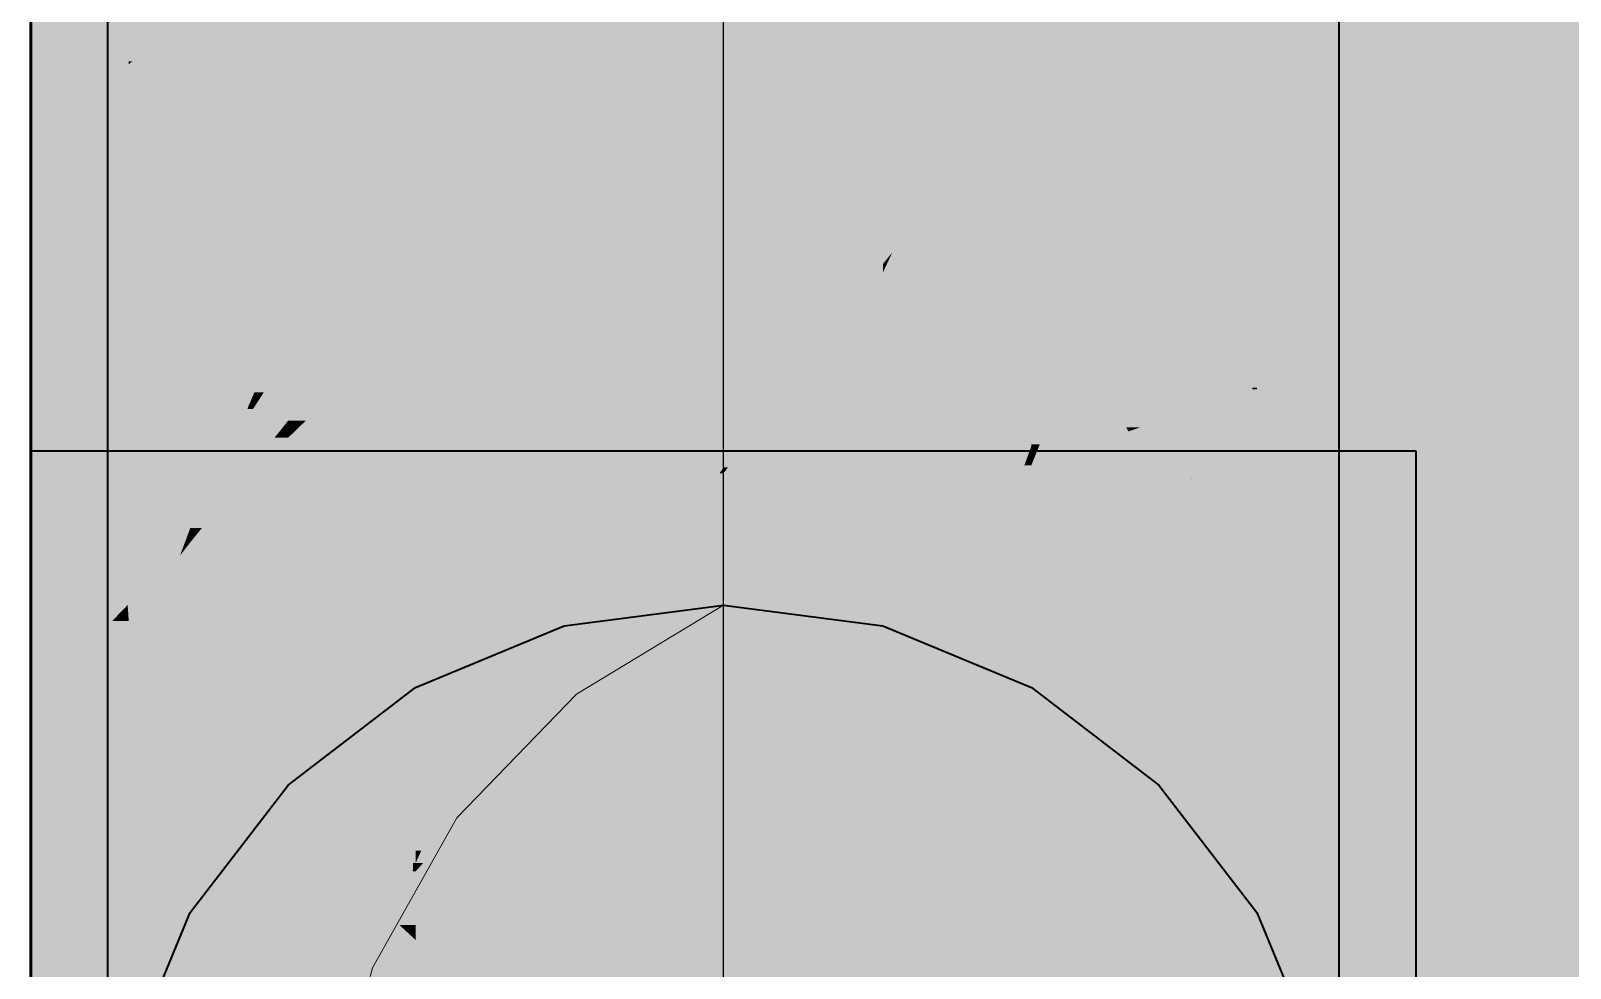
# Model space of a CAD drawing. Extents: x 0 to 756, y -25 to 420.
# Drawn here: x 333.833 to 335.833, y 227.293 to 228.512 of the extents above; entities that cross this region are included whole.
import ezdxf
from ezdxf.lldxf.tags import DXFTag

# ---------------------------------------------------------------- set-up
doc = ezdxf.new("R2010")
doc.units = 0
doc.linetypes.add('_Hiddenline_', pattern=[3, 2, -1])
doc.layers.get('0').update_dxf_attribs({"lineweight": 25})
for name, color, linetype, lineweight, true_color in [('L_Abluft', 2, 'Continuous', 35, 0xffff00), ('L_Abluft-Shading', 2, 'Continuous', 35, 0xffff00), ('L_Fortluft', 7, 'Continuous', 35, 0x993300), ('L_Fortluft-Shading', 7, 'Continuous', 35, 0x993300)]:
    doc.layers.add(name, color=color, linetype=linetype, lineweight=lineweight, true_color=true_color)
doc.layers.add('WAND_HOLZ_NICHT_TRAGEND', color=7, linetype='Continuous', lineweight=13)
tags = doc.linetypes.add('STRICHPUNKT2', pattern=[12.7, 6.35, -3.175, 0, -3.175]).pattern_tags.tags
tags[10:11] = [DXFTag(74, 4), DXFTag(75, 0), DXFTag(340, '0'), DXFTag(46, 0.0), DXFTag(50, 0.0), DXFTag(44, 0.0), DXFTag(45, 0.0)]
tags[8:9] = [DXFTag(74, 4), DXFTag(75, 0), DXFTag(340, '0'), DXFTag(46, 0.0), DXFTag(50, 0.0), DXFTag(44, 0.0), DXFTag(45, 0.0)]
tags[6:7] = [DXFTag(74, 4), DXFTag(75, 0), DXFTag(340, '0'), DXFTag(46, 0.0), DXFTag(50, 0.0), DXFTag(44, 0.0), DXFTag(45, 0.0)]
tags[4:5] = [DXFTag(74, 4), DXFTag(75, 0), DXFTag(340, '0'), DXFTag(46, 0.0), DXFTag(50, 0.0), DXFTag(44, 0.0), DXFTag(45, 0.0)]

# ---------------------------------------------------------------- blocks, each defined once
blk = doc.blocks.new('Shading-A0T78OOVOY', base_point=(335.6329, 227.965))
at = {"layer": 'L_Abluft-Shading', "color": 2, "true_color": 0xffff00}
for points in [[(333.8329, 223.3649), (335.6329, 223.3649), (333.8329, 227.965)], [(335.6329, 223.3649), (333.8329, 227.965), (335.6329, 227.965)]]:
    blk.add_solid(points, dxfattribs=at)
blk = doc.blocks.new('Shading-A0T78OOXOY', base_point=(333.9329, 227.0065))
at = {"layer": 'L_Fortluft-Shading', "color": 28, "true_color": 0x561c00}
for points in [[(333.9602, 228.4681), (333.9329, 228.4681), (333.9602, 228.5649)], [(333.9329, 228.4681), (333.9602, 228.5649), (333.9329, 228.5649)], [(335.5329, 228.1508), (335.5057, 228.1508), (335.5329, 228.5649)], [(335.5057, 228.1508), (335.5329, 228.5649), (335.5057, 228.5649)], [(333.9329, 228.4268), (333.9602, 228.4681), (333.9329, 228.4681)], [(333.9602, 228.4268), (333.9329, 228.4268), (333.9602, 228.4681)], [(333.9602, 228.1508), (333.9329, 228.1508), (333.9602, 228.4268)], [(333.9329, 228.1508), (333.9602, 228.4268), (333.9329, 228.4268)], [(333.9602, 228.0972), (333.9602, 228.1508), (333.9329, 228.1508)], [(335.5057, 228.0972), (335.5329, 228.1508), (335.5057, 228.1508)]]:
    blk.add_solid(points, dxfattribs=at)
at = {"layer": 'L_Fortluft-Shading', "color": 26, "true_color": 0x692300}
for points in [[(333.9653, 228.472), (333.9602, 228.472), (334.0241, 228.5649)], [(333.9602, 228.472), (334.0241, 228.5649), (333.9602, 228.5649)], [(335.4258, 228.0881), (335.5057, 228.5649), (335.4258, 228.5649)], [(335.5057, 228.0972), (335.4273, 228.0972), (335.5057, 228.5649)], [(334.0401, 228.4681), (333.9602, 228.4681), (334.0401, 228.5296)], [(333.9653, 228.472), (334.0401, 228.5296), (334.0017, 228.5296)], [(333.9602, 228.4681), (333.9653, 228.472), (333.9602, 228.472)], [(334.0401, 228.0972), (333.9602, 228.0972), (334.0401, 228.4681)], [(333.9602, 228.0972), (334.0401, 228.4681), (333.9602, 228.4681)], [(334.0401, 228.0473), (334.0401, 228.0972), (333.9602, 228.0972)], [(335.491, 228.0881), (335.4258, 228.0881), (335.5057, 228.0972)], [(335.4258, 228.0881), (335.5057, 228.0972), (335.4273, 228.0972)], [(335.4258, 228.0473), (335.491, 228.0881), (335.4258, 228.0881)]]:
    blk.add_solid(points, dxfattribs=at)
at = {"layer": 'L_Fortluft-Shading', "color": 26, "true_color": 0x7a2800}
for points in [[(334.1672, 228.1424), (334.1319, 228.1424), (334.1672, 228.5649)], [(335.2986, 228.3226), (335.4161, 228.5649), (335.2986, 228.5649)], [(335.3851, 228.3226), (335.2986, 228.3226), (335.4258, 228.5649)], [(335.2986, 228.3226), (335.4258, 228.5649), (335.4161, 228.5649)], [(335.4199, 228.0453), (335.3387, 228.0453), (335.4258, 228.5649)], [(335.4258, 228.0881), (335.4203, 228.0881), (335.4258, 228.5649)], [(334.124, 228.0473), (334.0401, 228.0473), (334.1643, 228.5296)], [(334.0401, 228.0473), (334.1643, 228.5296), (334.0401, 228.5296)], [(335.3338, 228.0163), (335.2986, 228.0163), (335.3851, 228.3226)], [(335.2986, 228.0163), (335.3851, 228.3226), (335.2986, 228.3226)], [(334.1235, 228.0414), (334.1672, 228.1424), (334.1319, 228.1424)], [(334.1672, 228.0903), (334.1447, 228.0903), (334.1672, 228.1424)], [(334.1672, 228.0198), (334.1217, 228.0198), (334.1672, 228.0903)], [(334.1357, 228.0414), (334.1235, 228.0414), (334.1672, 228.0903)], [(334.1235, 228.0414), (334.1672, 228.0903), (334.1447, 228.0903)], [(335.4199, 228.0453), (335.4258, 228.0881), (335.4203, 228.0881)], [(335.4258, 228.0473), (335.4201, 228.0473), (335.4258, 228.0881)], [(334.1235, 228.0414), (334.0576, 228.0414), (334.0401, 228.0473)], [(334.1235, 228.0414), (334.124, 228.0473), (334.0401, 228.0473)], [(334.1151, 228.022), (334.1235, 228.0414), (334.0576, 228.0414)], [(334.1219, 228.022), (334.1151, 228.022), (334.1235, 228.0414)], [(334.1217, 228.0198), (334.1357, 228.0414), (334.1235, 228.0414)], [(335.3338, 228.0163), (335.4199, 228.0453), (335.3387, 228.0453)], [(335.4199, 228.0453), (335.4258, 228.0473), (335.4201, 228.0473)], [(334.1217, 228.0198), (334.1219, 228.022), (334.1151, 228.022)], [(334.1672, 228.0044), (334.1672, 228.0198), (334.1217, 228.0198)], [(335.2986, 228.0044), (335.3338, 228.0163), (335.2986, 228.0163)]]:
    blk.add_solid(points, dxfattribs=at)
at = {"layer": 'L_Fortluft-Shading', "color": 26, "true_color": 0x882d00}
for points in [[(334.2202, 228.4274), (334.3329, 228.5649), (334.1672, 228.5649)], [(334.2651, 228.3108), (334.1672, 228.3108), (334.1672, 228.5649)], [(334.3329, 228.4274), (334.2202, 228.4274), (334.3329, 228.5649)], [(335.1329, 228.4493), (335.2317, 228.5649), (335.1329, 228.5649)], [(335.2769, 228.2737), (335.2223, 228.2737), (335.2986, 228.5649)], [(335.2986, 228.3226), (335.2806, 228.3226), (335.2986, 228.5649)], [(335.1329, 228.4493), (335.2673, 228.5431), (335.213, 228.5431)], [(335.2167, 228.4493), (335.1329, 228.4493), (335.2673, 228.5431)], [(335.2277, 228.2942), (335.1329, 228.2942), (335.2929, 228.5431)], [(335.1329, 228.2942), (335.2929, 228.5431), (335.2673, 228.5431)], [(335.1329, 228.2942), (335.2167, 228.4493), (335.1329, 228.4493)], [(334.2651, 228.3108), (334.3329, 228.4274), (334.2202, 228.4274)], [(334.3329, 228.3108), (334.2651, 228.3108), (334.3329, 228.4274)], [(335.2769, 228.2737), (335.2986, 228.3226), (335.2806, 228.3226)], [(335.2986, 228.2737), (335.2769, 228.2737), (335.2986, 228.3226)], [(334.1672, 228.1424), (334.2651, 228.3108), (334.1672, 228.3108)], [(334.2906, 228.2445), (334.2266, 228.2445), (334.2651, 228.3108)], [(334.2703, 228.2973), (334.3329, 228.3108), (334.2651, 228.3108)], [(334.3329, 228.2973), (334.2703, 228.2973), (334.3329, 228.3108)], [(334.2906, 228.2445), (334.3329, 228.2973), (334.2703, 228.2973)], [(334.3329, 228.2445), (334.2906, 228.2445), (334.3329, 228.2973)], [(335.1438, 227.9737), (335.1329, 227.9737), (335.1329, 228.2942)], [(335.1438, 227.9737), (335.2277, 228.2942), (335.1329, 228.2942)], [(335.1438, 227.9737), (335.2769, 228.2737), (335.2223, 228.2737)], [(335.2562, 227.996), (335.1537, 227.996), (335.2769, 228.2737)], [(335.2986, 228.0044), (335.2569, 228.0044), (335.2986, 228.2737)], [(335.2569, 228.0044), (335.2986, 228.2737), (335.2769, 228.2737)], [(334.2089, 228.1424), (334.1672, 228.1424), (334.2906, 228.2445)], [(334.1672, 228.1424), (334.2906, 228.2445), (334.2266, 228.2445)], [(334.3329, 228.1347), (334.2028, 228.1347), (334.2906, 228.2445)], [(334.3329, 228.1347), (334.3329, 228.2445), (334.2906, 228.2445)], [(334.1672, 228.0903), (334.2089, 228.1424), (334.1672, 228.1424)], [(334.1903, 228.0044), (334.1672, 228.0044), (334.3329, 228.1347)], [(334.2764, 228.0903), (334.1672, 228.0903), (334.3329, 228.1347)], [(334.1672, 228.0903), (334.3329, 228.1347), (334.2028, 228.1347)], [(334.3329, 228.0007), (334.1862, 228.0007), (334.3329, 228.1347)], [(334.1672, 228.0044), (334.2764, 228.0903), (334.1672, 228.0903)], [(334.1862, 228.0007), (334.1903, 228.0044), (334.1672, 228.0044)], [(334.3329, 227.9715), (334.3329, 228.0007), (334.1862, 228.0007)], [(335.2562, 227.996), (335.2986, 228.0044), (335.2569, 228.0044)], [(335.1438, 227.9737), (335.2562, 227.996), (335.1537, 227.996)], [(335.1329, 227.9715), (335.1438, 227.9737), (335.1329, 227.9737)], [(334.7329, 227.3649), (334.5259, 227.3649), (334.5259, 227.3786)], [(334.7329, 226.8872), (334.5259, 226.8872), (334.7329, 227.3649)], [(334.5259, 226.8872), (334.7329, 227.3649), (334.5259, 227.3649)], [(334.94, 227.3649), (334.7329, 227.3649), (334.94, 227.3786)], [(334.94, 226.8872), (334.7329, 226.8872), (334.94, 227.3649)], [(334.7329, 226.8872), (334.94, 227.3649), (334.7329, 227.3649)]]:
    blk.add_solid(points, dxfattribs=at)
at = {"layer": 'L_Fortluft-Shading', "color": 24, "true_color": 0x923000}
for points in [[(334.3329, 228.4274), (334.4361, 228.5649), (334.3329, 228.5649)], [(334.5259, 228.5006), (334.3879, 228.5006), (334.5259, 228.5649)], [(334.3879, 228.5006), (334.5259, 228.5649), (334.4361, 228.5649)], [(334.94, 228.4701), (335.0244, 228.5649), (334.94, 228.5649)], [(335.0817, 228.4701), (334.94, 228.4701), (335.1329, 228.5649)], [(334.94, 228.4701), (335.1329, 228.5649), (335.0244, 228.5649)], [(335.1329, 228.4493), (335.0704, 228.4493), (335.1329, 228.5649)], [(334.4564, 228.4274), (334.3329, 228.4274), (334.5259, 228.5006)], [(334.3329, 228.4274), (334.5259, 228.5006), (334.3879, 228.5006)], [(334.5259, 228.2995), (334.335, 228.2995), (334.5259, 228.5006)], [(334.94, 228.2081), (335.0817, 228.4701), (334.94, 228.4701)], [(334.94, 228.2081), (335.1329, 228.4493), (335.0704, 228.4493)], [(335.0654, 228.2234), (334.9522, 228.2234), (335.1329, 228.4493)], [(335.1329, 228.2942), (335.0866, 228.2942), (335.1329, 228.4493)], [(334.3329, 228.2973), (334.4564, 228.4274), (334.3329, 228.4274)], [(334.5233, 228.2973), (334.3329, 228.2973), (334.5259, 228.2995)], [(334.3329, 228.2973), (334.5259, 228.2995), (334.335, 228.2995)], [(334.5004, 228.1347), (334.3329, 228.1347), (334.5259, 228.2995)], [(334.3329, 228.1347), (334.5233, 228.2973), (334.3329, 228.2973)], [(334.5259, 228.0721), (334.4907, 228.0721), (334.5259, 228.2995)], [(334.9854, 227.9557), (335.1329, 228.2942), (335.0866, 228.2942)], [(335.1329, 227.9715), (334.9923, 227.9715), (335.1329, 228.2942)], [(334.9451, 228.2081), (334.94, 228.2081), (334.9522, 228.2234)], [(335.0575, 228.1971), (334.94, 228.1971), (335.0654, 228.2234)], [(334.94, 228.1971), (335.0654, 228.2234), (334.9522, 228.2234)], [(334.94, 228.1971), (334.9451, 228.2081), (334.94, 228.2081)], [(334.9854, 227.9557), (334.94, 227.9557), (334.94, 228.1971)], [(334.9854, 227.9557), (335.0575, 228.1971), (334.94, 228.1971)], [(334.4752, 227.9715), (334.3329, 227.9715), (334.5004, 228.1347)], [(334.3329, 227.9715), (334.5004, 228.1347), (334.3329, 228.1347)], [(334.4728, 227.9565), (334.5259, 228.0721), (334.4907, 228.0721)], [(334.5259, 227.9565), (334.4728, 227.9565), (334.5259, 228.0721)], [(334.4728, 227.9565), (334.4752, 227.9715), (334.3329, 227.9715)], [(334.9854, 227.9557), (335.1329, 227.9715), (334.9923, 227.9715)], [(334.5259, 227.9508), (334.5259, 227.9565), (334.4728, 227.9565)], [(334.5726, 227.9492), (334.5259, 227.9492), (334.5259, 227.9508)], [(334.5259, 227.8585), (334.5726, 227.9492), (334.5259, 227.9492)], [(334.6761, 227.8585), (334.5259, 227.8585), (334.7329, 227.9438)], [(334.5259, 227.8585), (334.7329, 227.9438), (334.5698, 227.9438)], [(334.7329, 227.9438), (334.5698, 227.9438), (334.5726, 227.9492)], [(334.7329, 227.936), (334.7277, 227.936), (334.7329, 227.9438)], [(334.94, 227.936), (334.7329, 227.936), (334.94, 227.9508)], [(334.7385, 227.9438), (334.7329, 227.9438), (334.7386, 227.944)], [(334.7329, 227.936), (334.8442, 227.944), (334.7386, 227.944)], [(334.7329, 227.936), (334.7385, 227.9438), (334.7329, 227.9438)], [(334.8442, 227.944), (334.7386, 227.944), (334.94, 227.9508)], [(334.94, 227.9508), (334.9854, 227.9557), (334.94, 227.9557)], [(334.5259, 227.633), (334.7329, 227.936), (334.7277, 227.936)], [(334.7329, 227.633), (334.5259, 227.633), (334.7329, 227.936)], [(334.94, 227.3786), (334.7329, 227.3786), (334.94, 227.936)], [(334.7329, 227.3786), (334.94, 227.936), (334.7329, 227.936)], [(334.5259, 227.633), (334.6761, 227.8585), (334.5259, 227.8585)], [(334.7329, 227.3786), (334.5259, 227.3786), (334.7329, 227.633)], [(334.5259, 227.3786), (334.7329, 227.633), (334.5259, 227.633)], [(334.7329, 227.3649), (334.7329, 227.3786), (334.5259, 227.3786)], [(334.7329, 227.3649), (334.94, 227.3786), (334.7329, 227.3786)]]:
    blk.add_solid(points, dxfattribs=at)
at = {"layer": 'L_Fortluft-Shading', "color": 24, "true_color": 0x973200}
for points in [[(334.5259, 228.5006), (334.5977, 228.5649), (334.5259, 228.5649)], [(334.5803, 228.5006), (334.5259, 228.5006), (334.5977, 228.5649)], [(334.5862, 228.3768), (334.5468, 228.3768), (334.6718, 228.5649)], [(334.5468, 228.3768), (334.6718, 228.5649), (334.5977, 228.5649)], [(334.5862, 228.3768), (334.7329, 228.5649), (334.6718, 228.5649)], [(334.7329, 228.4665), (334.6561, 228.4665), (334.7329, 228.5649)], [(334.7329, 228.4665), (334.8622, 228.5649), (334.7329, 228.5649)], [(334.7329, 228.4665), (334.94, 228.5649), (334.8622, 228.5649)], [(334.9081, 228.4665), (334.7329, 228.4665), (334.94, 228.5649)], [(334.94, 228.4701), (334.9092, 228.4701), (334.94, 228.5649)], [(334.5259, 228.2995), (334.5803, 228.5006), (334.5259, 228.5006)], [(334.6218, 228.3768), (334.5862, 228.3768), (334.7329, 228.4665)], [(334.5862, 228.3768), (334.7329, 228.4665), (334.6561, 228.4665)], [(334.7121, 228.3993), (334.6497, 228.3993), (334.7329, 228.4665)], [(334.7329, 228.4359), (334.7235, 228.4359), (334.7329, 228.4665)], [(334.8858, 228.3979), (334.7329, 228.3979), (334.9081, 228.4665)], [(334.7329, 228.3979), (334.9081, 228.4665), (334.7329, 228.4665)], [(334.8858, 228.3979), (334.94, 228.4701), (334.9092, 228.4701)], [(334.94, 228.3979), (334.8858, 228.3979), (334.94, 228.4701)], [(334.7121, 228.3993), (334.7329, 228.4359), (334.7235, 228.4359)], [(334.7329, 228.3993), (334.7121, 228.3993), (334.7329, 228.4359)], [(334.6553, 228.2995), (334.5259, 228.2995), (334.7121, 228.3993)], [(334.5259, 228.2995), (334.7121, 228.3993), (334.6497, 228.3993)], [(334.6107, 228.0721), (334.5259, 228.0721), (334.7121, 228.3993)], [(334.7329, 228.1942), (334.6485, 228.1942), (334.7329, 228.3993)], [(334.6485, 228.1942), (334.7329, 228.3993), (334.7121, 228.3993)], [(334.7329, 228.1942), (334.8858, 228.3979), (334.7329, 228.3979)], [(334.8198, 228.1942), (334.7329, 228.1942), (334.8858, 228.3979)], [(334.94, 228.2081), (334.8243, 228.2081), (334.94, 228.3979)], [(334.8243, 228.2081), (334.94, 228.3979), (334.8858, 228.3979)], [(334.5259, 228.2995), (334.5862, 228.3768), (334.5468, 228.3768)], [(334.5656, 228.3315), (334.5508, 228.3315), (334.5862, 228.3768)], [(334.5656, 228.3315), (334.6218, 228.3768), (334.5862, 228.3768)], [(334.5259, 228.2995), (334.5656, 228.3315), (334.5508, 228.3315)], [(334.5259, 228.0721), (334.6553, 228.2995), (334.5259, 228.2995)], [(334.7386, 227.944), (334.94, 228.2081), (334.8243, 228.2081)], [(334.94, 227.9508), (334.7439, 227.9508), (334.94, 228.2081)], [(334.5726, 227.9492), (334.7329, 228.1942), (334.6485, 228.1942)], [(334.7329, 227.9492), (334.5726, 227.9492), (334.7329, 228.1942)], [(334.7386, 227.944), (334.7329, 227.944), (334.8198, 228.1942)], [(334.7329, 227.944), (334.8198, 228.1942), (334.7329, 228.1942)], [(334.5731, 227.9508), (334.5259, 227.9508), (334.6107, 228.0721)], [(334.5259, 227.9508), (334.6107, 228.0721), (334.5259, 228.0721)], [(334.5726, 227.9492), (334.5731, 227.9508), (334.5259, 227.9508)], [(334.7329, 227.9438), (334.7329, 227.9492), (334.5726, 227.9492)], [(334.7329, 227.9438), (334.7386, 227.944), (334.7329, 227.944)], [(334.7386, 227.944), (334.94, 227.9508), (334.7439, 227.9508)]]:
    blk.add_solid(points, dxfattribs=at)
at = {"layer": 'L_Fortluft-Shading', "color": 28, "true_color": 0x551c00}
for points in [[(333.9602, 228.0972), (333.9365, 228.0972), (333.9329, 228.1508)], [(333.9588, 227.765), (333.9329, 227.765), (333.9329, 228.1508)], [(335.5329, 228.0972), (335.5057, 228.0972), (335.5329, 228.1508)], [(333.9602, 227.7439), (333.9602, 228.0972), (333.9365, 228.0972)], [(335.5329, 227.765), (335.5057, 227.765), (335.5329, 228.0972)], [(335.5057, 227.765), (335.5329, 228.0972), (335.5057, 228.0972)], [(333.9385, 227.7439), (333.9588, 227.765), (333.9329, 227.765)], [(333.9602, 227.7439), (333.9385, 227.7439), (333.9588, 227.765)], [(335.5057, 227.6614), (335.5329, 227.765), (335.5057, 227.765)], [(333.9466, 227.7131), (333.9602, 227.7439), (333.9385, 227.7439)], [(333.9602, 227.7131), (333.9466, 227.7131), (333.9602, 227.7439)], [(333.9602, 227.6614), (333.9602, 227.7131), (333.9466, 227.7131)]]:
    blk.add_solid(points, dxfattribs=at)
at = {"layer": 'L_Fortluft-Shading', "color": 26, "true_color": 0x672200}
for points in [[(334.0401, 228.0473), (333.9602, 228.0473), (333.9602, 228.0972)], [(335.5057, 228.0473), (335.4258, 228.0473), (335.5057, 228.0972)], [(334.0268, 227.8292), (333.9602, 227.8292), (334.0401, 228.0473)], [(333.9602, 227.8292), (334.0401, 228.0473), (333.9602, 228.0473)], [(334.0401, 227.8649), (334.029, 227.8649), (334.0401, 228.0473)], [(335.5057, 227.6614), (335.4258, 227.6614), (335.5057, 228.0473)], [(335.4258, 227.6614), (335.5057, 228.0473), (335.4258, 228.0473)], [(334.0268, 227.8292), (334.0401, 227.8649), (334.029, 227.8649)], [(334.0401, 227.8463), (334.0332, 227.8463), (334.0401, 227.8649)], [(334.0401, 227.7439), (333.9602, 227.7439), (334.0401, 227.8463)], [(334.0268, 227.8292), (334.0401, 227.8463), (334.0332, 227.8463)], [(333.9602, 227.7439), (334.0268, 227.8292), (333.9602, 227.8292)], [(334.0401, 227.6614), (333.9602, 227.6614), (334.0401, 227.7439)], [(333.9602, 227.6614), (334.0401, 227.7439), (333.9602, 227.7439)], [(334.0401, 227.5649), (334.0401, 227.6614), (333.9602, 227.6614)], [(335.4258, 227.5649), (335.5057, 227.6614), (335.4258, 227.6614)]]:
    blk.add_solid(points, dxfattribs=at)
at = {"layer": 'L_Fortluft-Shading', "color": 26, "true_color": 0x772700}
for points in [[(334.1151, 228.022), (334.0401, 228.022), (334.0401, 228.0473)], [(335.4171, 228.0163), (335.3338, 228.0163), (335.4199, 228.0453)], [(335.4258, 227.5649), (335.3745, 227.5649), (335.4258, 228.0453)], [(335.3745, 227.5649), (335.4258, 228.0453), (335.4199, 228.0453)], [(335.4258, 228.0453), (335.4199, 228.0453), (335.4258, 228.0473)], [(334.1059, 227.9898), (334.0401, 227.9898), (334.1151, 228.022)], [(334.0401, 227.9898), (334.1151, 228.022), (334.0401, 228.022)], [(334.1217, 228.0198), (334.1145, 228.0198), (334.1151, 228.022)], [(334.0551, 227.8649), (334.0401, 227.8649), (334.1672, 228.0044)], [(334.0401, 227.8649), (334.1672, 228.0044), (334.1136, 228.0044)], [(334.1059, 227.9898), (334.1217, 228.0198), (334.1145, 228.0198)], [(334.1672, 228.0044), (334.1136, 228.0044), (334.1217, 228.0198)], [(334.1672, 227.9823), (334.1495, 227.9823), (334.1672, 228.0044)], [(335.3347, 228.0044), (335.2986, 228.0044), (335.3338, 228.0163)], [(335.3405, 227.9287), (335.2986, 227.9287), (335.3347, 228.0044)], [(335.2986, 227.9287), (335.3347, 228.0044), (335.2986, 228.0044)], [(335.3421, 227.9293), (335.3405, 227.9293), (335.3338, 228.0163)], [(335.3755, 227.5765), (335.4171, 228.0163), (335.3338, 228.0163)], [(334.0401, 227.8649), (334.1059, 227.9898), (334.0401, 227.9898)], [(334.0401, 227.8463), (334.1672, 227.9823), (334.1495, 227.9823)], [(334.1672, 227.8463), (334.0401, 227.8463), (334.1672, 227.9823)], [(335.3418, 227.9122), (335.2986, 227.9122), (335.3405, 227.9287)], [(335.2986, 227.9122), (335.3405, 227.9287), (335.2986, 227.9287)], [(335.3421, 227.9287), (335.3405, 227.9287), (335.3421, 227.9293)], [(335.3405, 227.9287), (335.3421, 227.9293), (335.3405, 227.9293)], [(335.3675, 227.5765), (335.3421, 227.9287), (335.3405, 227.9287)], [(335.3755, 227.5765), (335.3675, 227.5765), (335.3421, 227.9287)], [(335.3711, 227.5293), (335.2986, 227.5293), (335.3418, 227.9122)], [(335.2986, 227.5293), (335.3418, 227.9122), (335.2986, 227.9122)], [(334.0401, 227.8463), (334.0551, 227.8649), (334.0401, 227.8649)], [(334.1672, 227.5649), (334.0401, 227.5649), (334.1672, 227.8463)], [(334.0401, 227.5649), (334.1672, 227.8463), (334.0401, 227.8463)], [(334.1672, 227.4821), (334.1672, 227.5649), (334.0401, 227.5649)], [(335.3711, 227.5293), (335.3755, 227.5765), (335.3675, 227.5765)], [(335.3711, 227.5293), (335.4258, 227.5649), (335.3745, 227.5649)], [(335.2986, 227.4821), (335.3711, 227.5293), (335.2986, 227.5293)]]:
    blk.add_solid(points, dxfattribs=at)
at = {"layer": 'L_Fortluft-Shading', "color": 26, "true_color": 0x842c00}
for points in [[(334.1862, 228.0007), (334.1672, 228.0007), (334.1672, 228.0044)], [(334.1672, 227.9823), (334.1862, 228.0007), (334.1672, 228.0007)], [(334.2785, 227.9823), (334.1672, 227.9823), (334.1862, 228.0007)], [(335.2745, 227.996), (335.2562, 227.996), (335.2986, 228.0044)], [(335.2986, 227.9906), (335.259, 227.9906), (335.2986, 228.0044)], [(334.3329, 227.9715), (334.1672, 227.9715), (334.1672, 227.9823)], [(334.3329, 227.9715), (334.2785, 227.9823), (334.1672, 227.9823)], [(335.2624, 227.9467), (335.1329, 227.9467), (335.259, 227.9906)], [(335.2104, 227.9737), (335.1438, 227.9737), (335.259, 227.9906)], [(335.1438, 227.9737), (335.259, 227.9906), (335.229, 227.9906)], [(335.259, 227.9906), (335.229, 227.9906), (335.2562, 227.996)], [(335.259, 227.9906), (335.2745, 227.996), (335.2562, 227.996)], [(335.2986, 227.9122), (335.2651, 227.9122), (335.259, 227.9906)], [(335.2986, 227.9122), (335.2986, 227.9906), (335.259, 227.9906)], [(334.3297, 227.4821), (334.1672, 227.4821), (334.3329, 227.9715)], [(334.1672, 227.4821), (334.3329, 227.9715), (334.1672, 227.9715)], [(334.3329, 227.4293), (334.3294, 227.4293), (334.3329, 227.9715)], [(335.1429, 227.9715), (335.1329, 227.9715), (335.1438, 227.9737)], [(335.1329, 227.9467), (335.2104, 227.9737), (335.1438, 227.9737)], [(335.1329, 227.9467), (335.1429, 227.9715), (335.1329, 227.9715)], [(335.2986, 227.4821), (335.1329, 227.4821), (335.2624, 227.9467)], [(335.1329, 227.4821), (335.2624, 227.9467), (335.1329, 227.9467)], [(335.2986, 227.4821), (335.2986, 227.9122), (335.2651, 227.9122)], [(334.3293, 227.4199), (334.3297, 227.4821), (334.1672, 227.4821)], [(335.1329, 227.4185), (335.2986, 227.4821), (335.1329, 227.4821)], [(334.3293, 227.4199), (334.3329, 227.4293), (334.3294, 227.4293)], [(334.3329, 227.4199), (334.3293, 227.4199), (334.3329, 227.4293)], [(334.3329, 227.4185), (334.3329, 227.4199), (334.3293, 227.4199)], [(334.3799, 227.4088), (334.3329, 227.4088), (334.3329, 227.4185)], [(334.3329, 227.3294), (334.3799, 227.4088), (334.3329, 227.4088)], [(334.5259, 227.3786), (334.362, 227.3786), (334.3799, 227.4088)], [(335.1329, 227.3786), (334.94, 227.3786), (335.1329, 227.4185)], [(334.5259, 227.3294), (334.3329, 227.3294), (334.5259, 227.3786)], [(334.3329, 227.3294), (334.5259, 227.3786), (334.362, 227.3786)], [(335.1329, 226.9437), (334.94, 226.9437), (335.1329, 227.3786)], [(334.94, 226.9437), (335.1329, 227.3786), (334.94, 227.3786)], [(334.5259, 226.9437), (334.3329, 226.9437), (334.5259, 227.3294)], [(334.3329, 226.9437), (334.5259, 227.3294), (334.3329, 227.3294)]]:
    blk.add_solid(points, dxfattribs=at)
at = {"layer": 'L_Fortluft-Shading', "color": 24, "true_color": 0x8d2f00}
for points in [[(334.4317, 227.7982), (334.3329, 227.7982), (334.3329, 227.9715)], [(334.4728, 227.9565), (334.3415, 227.9565), (334.3329, 227.9715)], [(335.1272, 227.9557), (334.9854, 227.9557), (335.1329, 227.9715)], [(335.1329, 227.9467), (335.1239, 227.9467), (335.1329, 227.9715)], [(334.4317, 227.7982), (334.4728, 227.9565), (334.3415, 227.9565)], [(334.5259, 227.8585), (334.4474, 227.8585), (334.5259, 227.9508)], [(334.4474, 227.8585), (334.5259, 227.9508), (334.4714, 227.9508)], [(334.5259, 227.9508), (334.4714, 227.9508), (334.4728, 227.9565)], [(334.984, 227.9508), (334.94, 227.9508), (334.9854, 227.9557)], [(335.0699, 227.7974), (334.94, 227.7974), (335.1272, 227.9557)], [(334.94, 227.7974), (335.1272, 227.9557), (334.9854, 227.9557)], [(334.94, 227.7974), (334.984, 227.9508), (334.94, 227.9508)], [(334.94, 227.4383), (335.1329, 227.9467), (335.1239, 227.9467)], [(335.1329, 227.4383), (334.94, 227.4383), (335.1329, 227.9467)], [(334.4988, 227.7982), (334.4317, 227.7982), (334.5259, 227.8585)], [(334.4317, 227.7982), (334.5259, 227.8585), (334.4474, 227.8585)], [(334.5259, 227.7324), (334.4692, 227.7324), (334.5259, 227.8585)], [(334.3402, 227.4454), (334.3329, 227.4454), (334.4317, 227.7982)], [(334.3329, 227.4454), (334.4317, 227.7982), (334.3329, 227.7982)], [(334.4692, 227.7324), (334.4147, 227.7324), (334.4317, 227.7982)], [(334.4692, 227.7324), (334.4988, 227.7982), (334.4317, 227.7982)], [(334.94, 227.4383), (335.0699, 227.7974), (334.94, 227.7974)], [(334.3402, 227.4454), (334.4692, 227.7324), (334.4147, 227.7324)], [(334.5259, 227.633), (334.4245, 227.633), (334.4692, 227.7324)], [(334.5259, 227.633), (334.5259, 227.7324), (334.4692, 227.7324)], [(334.3862, 227.4185), (334.3329, 227.4185), (334.5259, 227.633)], [(334.3426, 227.4293), (334.3329, 227.4293), (334.5259, 227.633)], [(334.3329, 227.4293), (334.5259, 227.633), (334.4245, 227.633)], [(334.5259, 227.4088), (334.3799, 227.4088), (334.5259, 227.633)], [(334.3329, 227.4293), (334.3402, 227.4454), (334.3329, 227.4454)], [(334.3329, 227.4185), (334.3426, 227.4293), (334.3329, 227.4293)], [(335.1329, 227.4185), (334.94, 227.4185), (335.1329, 227.4383)], [(334.94, 227.4185), (335.1329, 227.4383), (334.94, 227.4383)], [(334.3799, 227.4088), (334.3862, 227.4185), (334.3329, 227.4185)], [(334.5259, 227.3786), (334.5259, 227.4088), (334.3799, 227.4088)], [(334.94, 227.3786), (335.1329, 227.4185), (334.94, 227.4185)]]:
    blk.add_solid(points, dxfattribs=at)
at = {"layer": 'L_Fortluft-Shading', "color": 28, "true_color": 0x541c00}
for points in [[(333.9466, 227.7131), (333.9329, 227.7131), (333.9329, 227.765)], [(335.5329, 227.6614), (335.5057, 227.6614), (335.5329, 227.765)], [(333.9329, 227.6767), (333.9466, 227.7131), (333.9329, 227.7131)], [(333.9562, 227.6767), (333.9329, 227.6767), (333.9466, 227.7131)], [(333.9602, 227.6614), (333.9562, 227.6767), (333.9329, 227.6767)], [(333.9602, 227.6614), (333.9329, 227.6614), (333.9329, 227.6767)], [(333.9602, 227.4336), (333.9329, 227.4336), (333.9602, 227.6614)], [(333.9329, 227.4336), (333.9602, 227.6614), (333.9329, 227.6614)], [(335.5329, 227.4336), (335.5057, 227.4336), (335.5329, 227.6614)], [(335.5057, 227.4336), (335.5329, 227.6614), (335.5057, 227.6614)], [(333.9602, 227.2872), (333.9602, 227.4336), (333.9329, 227.4336)], [(335.5057, 227.2872), (335.5329, 227.4336), (335.5057, 227.4336)]]:
    blk.add_solid(points, dxfattribs=at)
at = {"layer": 'L_Fortluft-Shading', "color": 38, "true_color": 0x632100}
for points in [[(334.0401, 227.5649), (333.9602, 227.5649), (333.9602, 227.6614)], [(335.5057, 227.5649), (335.4258, 227.5649), (335.5057, 227.6614)], [(334.0401, 227.2872), (333.9602, 227.2872), (334.0401, 227.5649)], [(333.9602, 227.2872), (334.0401, 227.5649), (333.9602, 227.5649)], [(335.5057, 227.2872), (335.4258, 227.2872), (335.5057, 227.5649)], [(335.4258, 227.2872), (335.5057, 227.5649), (335.4258, 227.5649)]]:
    blk.add_solid(points, dxfattribs=at)
at = {"layer": 'L_Fortluft-Shading', "color": 26, "true_color": 0x712500}
for points in [[(334.1672, 227.4821), (334.0401, 227.4821), (334.0401, 227.5649)], [(335.4258, 227.5293), (335.3711, 227.5293), (335.4258, 227.5649)], [(335.3693, 227.4821), (335.2986, 227.4821), (335.3711, 227.5293)], [(335.4258, 227.1507), (335.3563, 227.1507), (335.4258, 227.5293)], [(335.3563, 227.1507), (335.4258, 227.5293), (335.3711, 227.5293)], [(334.1672, 227.1507), (334.0401, 227.1507), (334.1672, 227.4821)], [(334.0401, 227.1507), (334.1672, 227.4821), (334.0401, 227.4821)], [(335.3537, 227.0844), (335.2986, 227.0844), (335.3693, 227.4821)], [(335.2986, 227.0844), (335.3693, 227.4821), (335.2986, 227.4821)]]:
    blk.add_solid(points, dxfattribs=at)
at = {"layer": 'L_Fortluft-Shading', "color": 26, "true_color": 0x7c2900}
for points in [[(334.3118, 227.3489), (334.1672, 227.3489), (334.1672, 227.4821)], [(334.3293, 227.4199), (334.2347, 227.4199), (334.1672, 227.4821)], [(335.2986, 227.4185), (335.1329, 227.4185), (335.2986, 227.4821)], [(334.3118, 227.3489), (334.3293, 227.4199), (334.2347, 227.4199)], [(334.3329, 227.3489), (334.3118, 227.3489), (334.3329, 227.4185)], [(334.3118, 227.3489), (334.3329, 227.4185), (334.329, 227.4185)], [(334.3329, 227.4185), (334.329, 227.4185), (334.3293, 227.4199)], [(335.2986, 227.0336), (335.1329, 227.0336), (335.2986, 227.4185)], [(335.1329, 227.0336), (335.2986, 227.4185), (335.1329, 227.4185)], [(334.169, 227.0336), (334.1672, 227.0336), (334.3118, 227.3489)], [(334.1672, 227.0336), (334.3118, 227.3489), (334.1672, 227.3489)], [(334.2859, 227.2445), (334.2645, 227.2445), (334.3118, 227.3489)], [(334.3329, 227.3294), (334.3069, 227.3294), (334.3118, 227.3489)], [(334.3329, 227.3294), (334.3329, 227.3489), (334.3118, 227.3489)], [(334.3329, 227.0328), (334.1687, 227.0328), (334.3329, 227.3294)], [(334.2859, 227.2445), (334.3329, 227.3294), (334.3069, 227.3294)]]:
    blk.add_solid(points, dxfattribs=at)
at = {"layer": 'L_Fortluft-Shading', "color": 28, "true_color": 0x521b00}
for points in [[(333.9602, 227.2872), (333.9329, 227.2872), (333.9329, 227.4336)], [(335.5329, 227.2872), (335.5057, 227.2872), (335.5329, 227.4336)]]:
    blk.add_solid(points, dxfattribs=at)
blk = doc.blocks.new('Referenz-A0T78OQ1OY')
at = {"layer": 'WAND_HOLZ_NICHT_TRAGEND', "color": 0, "lineweight": 50}
for p, q in [((333.8329, 228.6649), (333.8329, 208.6309)), ((333.8329, 208.6309), (333.8329, 228.6649))]:
    blk.add_line(p, q, dxfattribs=at)
at = {"layer": 'WAND_HOLZ_NICHT_TRAGEND', "color": 0, "lineweight": 18}
for points in [[(333.8329, 208.6309), (337.8329, 208.6309), (333.8329, 228.6649)], [(337.8329, 208.6309), (337.8329, 228.6649), (333.8329, 228.6649)]]:
    blk.add_solid(points, dxfattribs=at)
blk = doc.blocks.new('Abluftventilator-A0T78OTZOY', base_point=(333.8329, 223.3649))
at = {"color": 0, "linetype": 'ByBlock', "lineweight": -2, "ltscale": 0.35}
for p, q in [((335.6329, 227.9649), (333.8329, 227.9649)), ((333.8329, 227.9649), (333.8329, 223.3649)), ((335.6329, 223.3649), (335.6329, 227.9649))]:
    blk.add_line(p, q, dxfattribs=at)
blk = doc.blocks.new('Geräteanschluss Rund-A0T78OU1OY', base_point=(333.9329, 226.1649))
at = {"color": 0, "linetype": 'ByBlock', "lineweight": -2, "ltscale": 0.35}
for p, q in [((334.5259, 227.7377), (334.7329, 227.7649)), ((334.7329, 227.7649), (334.94, 227.7377)), ((334.3329, 227.6578), (334.5259, 227.7377)), ((334.94, 227.7377), (335.1329, 227.6578)), ((334.1672, 227.5306), (334.3329, 227.6578)), ((335.1329, 227.6578), (335.2986, 227.5306)), ((334.0401, 227.3649), (334.1672, 227.5306)), ((335.2986, 227.5306), (335.4258, 227.3649)), ((333.9602, 227.172), (334.0401, 227.3649)), ((335.4258, 227.3649), (335.5057, 227.172))]:
    blk.add_line(p, q, dxfattribs=at)
at = {"color": 0, "linetype": '_Hiddenline_', "lineweight": 18}
for p, q in [((334.5418, 227.6488), (334.7329, 227.7649)), ((334.3864, 227.488), (334.5418, 227.6488)), ((334.2768, 227.2931), (334.3864, 227.488)), ((334.2201, 227.0768), (334.2768, 227.2931))]:
    blk.add_line(p, q, dxfattribs=at)
blk = doc.blocks.new('Bogen-A0T78OU5OY', base_point=(333.9329, 226.1649))
at = {"color": 0, "linetype": 'ByBlock', "lineweight": -2, "ltscale": 0.35}
for p, q in [((333.9329, 228.1508), (333.9329, 228.5649)), ((335.5329, 228.1508), (335.5329, 228.5649)), ((333.9329, 227.7649), (333.9329, 228.1508)), ((335.5329, 227.7649), (335.5329, 228.1508)), ((333.9329, 227.4336), (333.9329, 227.7649)), ((334.5259, 227.7377), (334.7329, 227.7649)), ((334.7329, 227.7649), (334.94, 227.7377)), ((335.5329, 227.4336), (335.5329, 227.7649)), ((334.3329, 227.6578), (334.5259, 227.7377)), ((334.94, 227.7377), (335.1329, 227.6578)), ((334.1672, 227.5306), (334.3329, 227.6578)), ((335.1329, 227.6578), (335.2986, 227.5306)), ((334.0401, 227.3649), (334.1672, 227.5306)), ((335.2986, 227.5306), (335.4258, 227.3649)), ((333.9329, 227.1793), (333.9329, 227.4336)), ((335.5329, 227.1793), (335.5329, 227.4336)), ((333.9602, 227.172), (334.0401, 227.3649)), ((335.4258, 227.3649), (335.5057, 227.172))]:
    blk.add_line(p, q, dxfattribs=at)
at = {"color": 0, "linetype": 'STRICHPUNKT2', "lineweight": 25, "ltscale": 0.25}
for p, q in [((334.7329, 228.1508), (334.7329, 228.5649)), ((334.7329, 227.7649), (334.7329, 228.1508)), ((334.7329, 227.4336), (334.7329, 227.7649)), ((334.7329, 227.1793), (334.7329, 227.4336))]:
    blk.add_line(p, q, dxfattribs=at)
at = {"color": 0, "linetype": '_Hiddenline_', "lineweight": 18}
for p, q in [((334.5418, 227.6488), (334.7329, 227.7649)), ((334.3864, 227.488), (334.5418, 227.6488)), ((334.2768, 227.2931), (334.3864, 227.488)), ((334.2201, 227.0768), (334.2768, 227.2931))]:
    blk.add_line(p, q, dxfattribs=at)

msp = doc.modelspace()

# ---------------------------------------------------------------- block references
at = {"color": 8, "lineweight": 25, "ltscale": 0.25, "true_color": 0x808080}
msp.add_blockref('Referenz-A0T78OQ1OY', (0, 0), dxfattribs=at)
at = {"layer": 'L_Abluft'}
msp.add_blockref('Shading-A0T78OOVOY', (335.6329, 227.965), dxfattribs=at)
at = {"layer": 'L_Abluft', "ltscale": 0.35}
for name, p in [('Abluftventilator-A0T78OTZOY', (333.8329, 223.3649)), ('Geräteanschluss Rund-A0T78OU1OY', (333.9329, 226.1649))]:
    msp.add_blockref(name, p, dxfattribs=at)
at = {"layer": 'L_Fortluft'}
msp.add_blockref('Shading-A0T78OOXOY', (333.9329, 227.0065), dxfattribs=at)
at = {"layer": 'L_Fortluft', "ltscale": 0.35}
msp.add_blockref('Bogen-A0T78OU5OY', (333.9329, 226.1649), dxfattribs=at)

doc.saveas('drawing.dxf')
